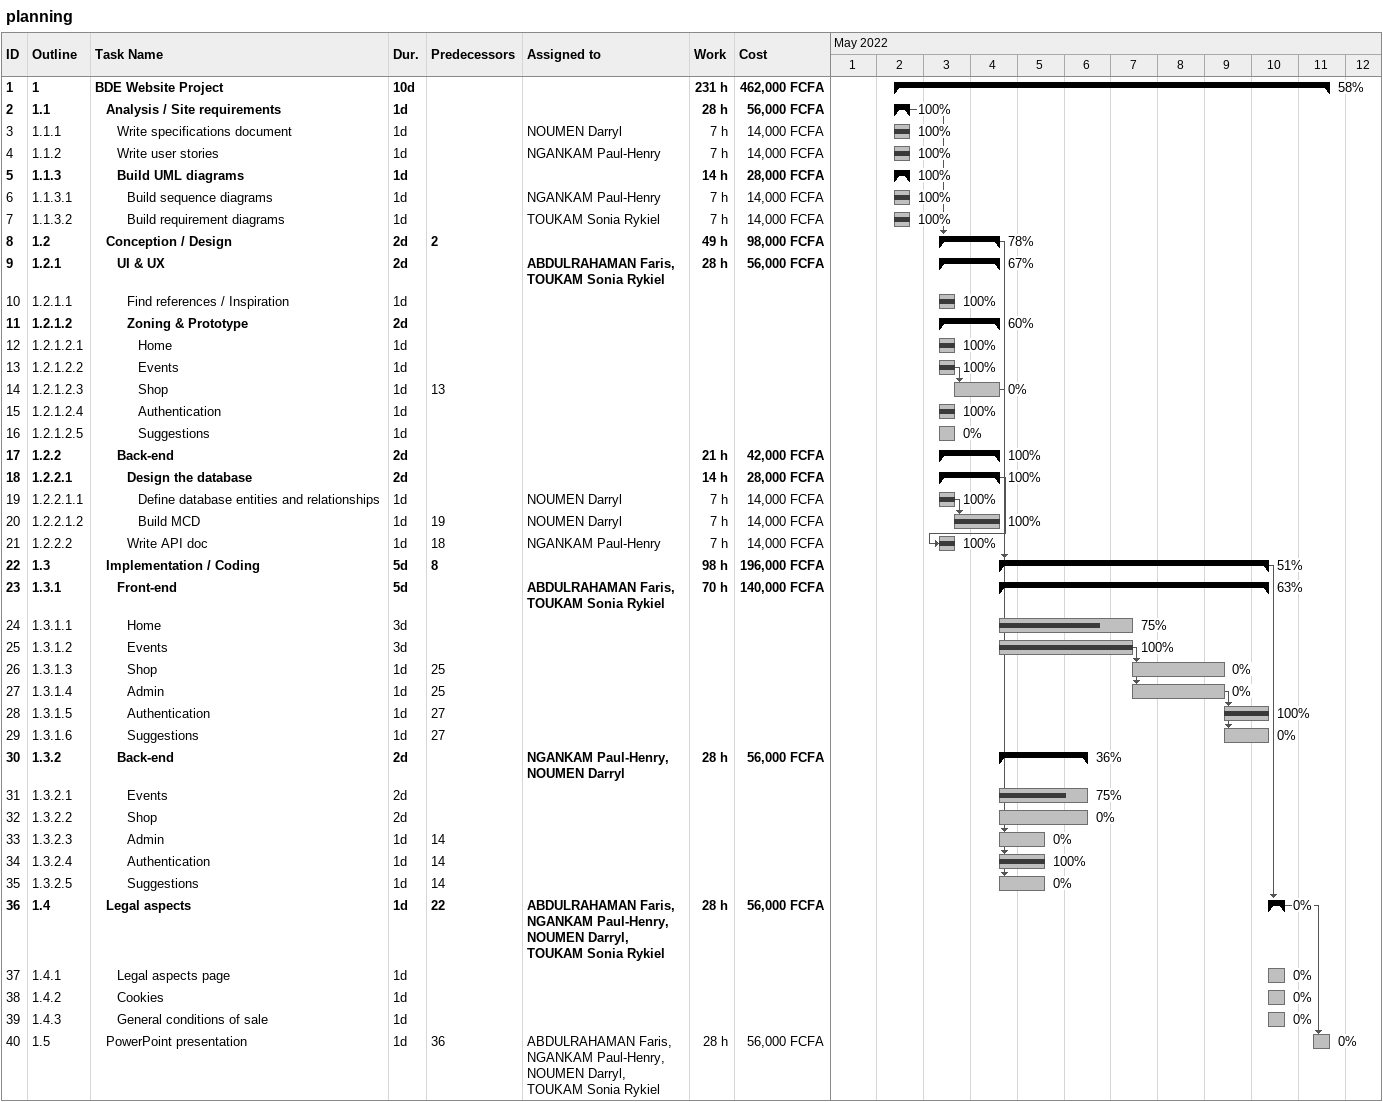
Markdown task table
planning

| ID | WBS | Task | Duration | Start | Finish | Predecessors | Resources | % complete | Work (h) | Cost (FCFA) |
|---|---|---|---|---|---|---|---|---|---|---|
| 1 | 1 | **BDE Website Project** | 10d | 2022-05-02 | 2022-05-11 |  |  | 58 | 231 | 462000 |
| 2 | 1.1 | **Analysis / Site requirements** | 1d | 2022-05-02 | 2022-05-02 |  |  | 100 | 28 | 56000 |
| 3 | 1.1.1 | Write specifications document | 1d | 2022-05-02 | 2022-05-02 |  | NOUMEN Darryl | 100 | 7 | 14000 |
| 4 | 1.1.2 | Write user stories | 1d | 2022-05-02 | 2022-05-02 |  | NGANKAM Paul-Henry | 100 | 7 | 14000 |
| 5 | 1.1.3 | **Build UML diagrams** | 1d | 2022-05-02 | 2022-05-02 |  |  | 100 | 14 | 28000 |
| 6 | 1.1.3.1 | Build sequence diagrams | 1d | 2022-05-02 | 2022-05-02 |  | NGANKAM Paul-Henry | 100 | 7 | 14000 |
| 7 | 1.1.3.2 | Build requirement diagrams | 1d | 2022-05-02 | 2022-05-02 |  | TOUKAM Sonia Rykiel | 100 | 7 | 14000 |
| 8 | 1.2 | **Conception / Design** | 2d | 2022-05-03 | 2022-05-04 | 2 |  | 78 | 49 | 98000 |
| 9 | 1.2.1 | **UI & UX** | 2d | 2022-05-03 | 2022-05-04 |  | ABDULRAHAMAN Faris, TOUKAM Sonia Rykiel | 67 | 28 | 56000 |
| 10 | 1.2.1.1 | Find references / Inspiration | 1d | 2022-05-03 | 2022-05-03 |  |  | 100 |  |  |
| 11 | 1.2.1.2 | **Zoning & Prototype** | 2d | 2022-05-03 | 2022-05-04 |  |  | 60 |  |  |
| 12 | 1.2.1.2.1 | Home | 1d | 2022-05-03 | 2022-05-03 |  |  | 100 |  |  |
| 13 | 1.2.1.2.2 | Events | 1d | 2022-05-03 | 2022-05-03 |  |  | 100 |  |  |
| 14 | 1.2.1.2.3 | Shop | 1d | 2022-05-03 | 2022-05-04 | 13 |  | 0 |  |  |
| 15 | 1.2.1.2.4 | Authentication | 1d | 2022-05-03 | 2022-05-03 |  |  | 100 |  |  |
| 16 | 1.2.1.2.5 | Suggestions | 1d | 2022-05-03 | 2022-05-03 |  |  | 0 |  |  |
| 17 | 1.2.2 | **Back-end** | 2d | 2022-05-03 | 2022-05-04 |  |  | 100 | 21 | 42000 |
| 18 | 1.2.2.1 | **Design the database** | 2d | 2022-05-03 | 2022-05-04 |  |  | 100 | 14 | 28000 |
| 19 | 1.2.2.1.1 | Define database entities and relationships | 1d | 2022-05-03 | 2022-05-03 |  | NOUMEN Darryl | 100 | 7 | 14000 |
| 20 | 1.2.2.1.2 | Build MCD | 1d | 2022-05-03 | 2022-05-04 | 19 | NOUMEN Darryl | 100 | 7 | 14000 |
| 21 | 1.2.2.2 | Write API doc | 1d | 2022-05-03 | 2022-05-03 | 18 | NGANKAM Paul-Henry | 100 | 7 | 14000 |
| 22 | 1.3 | **Implementation / Coding** | 5d | 2022-05-04 | 2022-05-10 | 8 |  | 51 | 98 | 196000 |
| 23 | 1.3.1 | **Front-end** | 5d | 2022-05-04 | 2022-05-10 |  | ABDULRAHAMAN Faris, TOUKAM Sonia Rykiel | 63 | 70 | 140000 |
| 24 | 1.3.1.1 | Home | 3d | 2022-05-04 | 2022-05-07 |  |  | 75 |  |  |
| 25 | 1.3.1.2 | Events | 3d | 2022-05-04 | 2022-05-07 |  |  | 100 |  |  |
| 26 | 1.3.1.3 | Shop | 1d | 2022-05-07 | 2022-05-09 | 25 |  | 0 |  |  |
| 27 | 1.3.1.4 | Admin | 1d | 2022-05-07 | 2022-05-09 | 25 |  | 0 |  |  |
| 28 | 1.3.1.5 | Authentication | 1d | 2022-05-09 | 2022-05-10 | 27 |  | 100 |  |  |
| 29 | 1.3.1.6 | Suggestions | 1d | 2022-05-09 | 2022-05-10 | 27 |  | 0 |  |  |
| 30 | 1.3.2 | **Back-end** | 2d | 2022-05-04 | 2022-05-06 |  | NGANKAM Paul-Henry, NOUMEN Darryl | 36 | 28 | 56000 |
| 31 | 1.3.2.1 | Events | 2d | 2022-05-04 | 2022-05-06 |  |  | 75 |  |  |
| 32 | 1.3.2.2 | Shop | 2d | 2022-05-04 | 2022-05-06 |  |  | 0 |  |  |
| 33 | 1.3.2.3 | Admin | 1d | 2022-05-04 | 2022-05-05 | 14 |  | 0 |  |  |
| 34 | 1.3.2.4 | Authentication | 1d | 2022-05-04 | 2022-05-05 | 14 |  | 100 |  |  |
| 35 | 1.3.2.5 | Suggestions | 1d | 2022-05-04 | 2022-05-05 | 14 |  | 0 |  |  |
| 36 | 1.4 | **Legal aspects** | 1d | 2022-05-10 | 2022-05-10 | 22 | ABDULRAHAMAN Faris, NGANKAM Paul-Henry, NOUMEN Darryl, TOUKAM Sonia Rykiel | 0 | 28 | 56000 |
| 37 | 1.4.1 | Legal aspects page | 1d | 2022-05-10 | 2022-05-10 |  |  | 0 |  |  |
| 38 | 1.4.2 | Cookies | 1d | 2022-05-10 | 2022-05-10 |  |  | 0 |  |  |
| 39 | 1.4.3 | General conditions of sale | 1d | 2022-05-10 | 2022-05-10 |  |  | 0 |  |  |
| 40 | 1.5 | PowerPoint presentation | 1d | 2022-05-11 | 2022-05-11 | 36 | ABDULRAHAMAN Faris, NGANKAM Paul-Henry, NOUMEN Darryl, TOUKAM Sonia Rykiel | 0 | 28 | 56000 |
